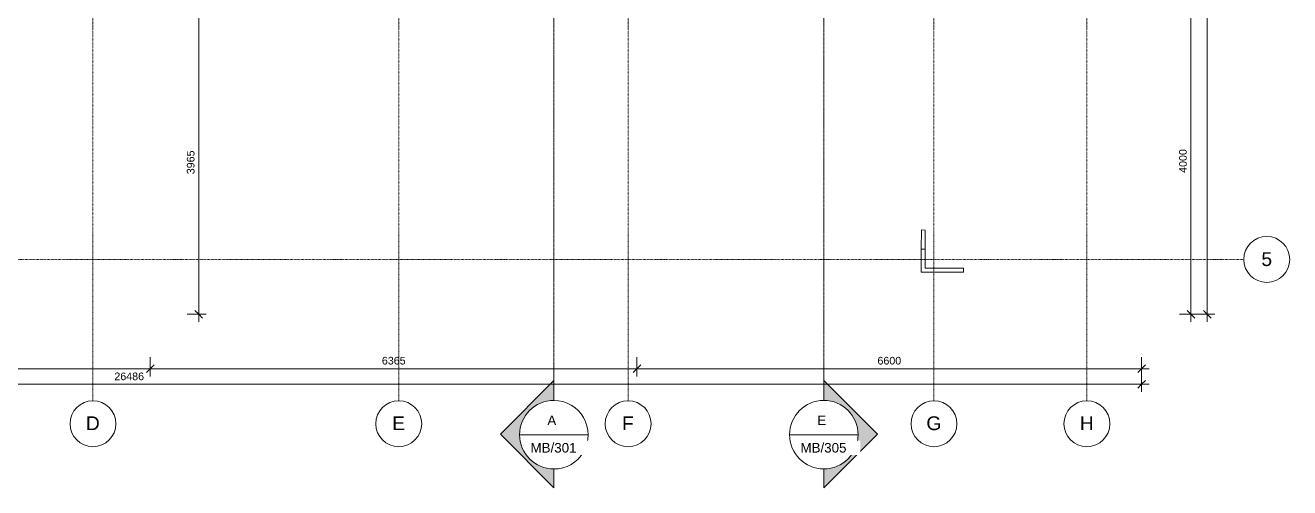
# Model space of a CAD drawing. Header units: millimetres. Extents: x -20313 to 11691, y -15775 to 12805.
# Drawn here: x -5256 to 11282, y -15775 to -9731 of the extents above; entities that cross this region are included whole.
import ezdxf

# ---------------------------------------------------------------- set-up
doc = ezdxf.new("R2010")
doc.units = ezdxf.units.MM
doc.linetypes.add('Dash dot', pattern=[15.875, 6.35, -4.7625, 0, -4.7625])
doc.linetypes.add('TD_Level Line', pattern=[8, 4, -2, 0, -2])
for name, color, linetype, lineweight in [('A-ANNO-DIMS', 211, 'Continuous', 9), ('A-ANNO-DIMS-100', 211, 'Continuous', 9), ('A-DETL-MBND', 5, 'Continuous', 5), ('G-ANNO-SYMB', 111, 'Continuous', 9), ('S-GRID', 1, 'Continuous', 9), ('S-GRID-IDEN', 1, 'Continuous', 9)]:
    doc.layers.add(name, color=color, linetype=linetype, lineweight=lineweight)
doc.styles.add('Arial', font='arial.ttf', dxfattribs={"height": 125})
doc.styles.add('Arial_1', font='arial.ttf', dxfattribs={"height": 180})
doc.styles.add('Arial_2', font='arial.ttf', dxfattribs={"height": 100})
doc.dimstyles.new('Arial_1_0', dxfattribs={"dimscale": 304.8, "dimtxt": 102.02594, "dimasz": 0.328084, "dimexe": 0.328084, "dimexo": 0.0625, "dimgap": 0.082021, "dimtad": 1, "dimdec": 0, "dimzin": 0, "dimdsep": 46, "dimtxsty": 'Arial_2', "dimblk1": 'OBLIQUE', "dimblk2": 'OBLIQUE', "dimsah": 1, "dimcen": 0.09, "dimdle": 0.328084, "dimazin": 0, "dimtfac": 1, "dimtdec": 4, "dimtix": 1, "dimtmove": 0, "dimatfit": 3, "dimfxl": 0.492126, "dimfxlon": 1, "dimtvp": 1, "dimtolj": 1, "dimtzin": 0, "dimarcsym": 2})

# ---------------------------------------------------------------- blocks, each defined once
blk = doc.blocks.new('brick facing edge - brick facing edge-1233025-03_Roof Level')
at = {"layer": 'A-DETL-MBND'}
for p, q in [((-8942, 462), (-8976, 461)), ((-8976, 461), (-8968, 211)), ((-8933, 213), (-8968, 211)), ((-8968, 211), (-8958, -88)), ((-8958, -88), (-8408, -70)), ((-8408, -70), (-8409, -35)), ((-12437, -6876), (-12737, -6886)), ((-12737, -6886), (-12719, -7436)), ((-12686, -6935), (-12436, -6926)), ((-12669, -7434), (-12686, -6935)), ((-12187, -6868), (-12437, -6876)), ((-12436, -6926), (-12437, -6876)), ((-12436, -6926), (-12186, -6918)), ((-12186, -6918), (-12187, -6868)), ((-12719, -7436), (-12669, -7434))]:
    blk.add_line(p, q, dxfattribs=at)
blk = doc.blocks.new('Section - _-1243848-03_Roof Level')
at = {"layer": 'G-ANNO-SYMB'}
h = blk.add_hatch(color=256, dxfattribs=at)
edge = h.paths.add_edge_path()
edge.add_line((-12.93, 0), (-5.93, 7))
edge.add_line((-5.93, 7), (1.07, 0))
edge.add_line((1.07, 0), (-1.52, 0))
edge.add_arc((-6, 0), 4.48, 0, 180)
edge.add_line((-10.48, 0), (-12.93, 0))
for p, q in [((-5.93, 7), (-12.93, 0)), ((1.07, 0), (-5.93, 7)), ((-12.93, 0), (-10.48, 0)), ((-1.52, 0), (1.07, 0))]:
    blk.add_line(p, q, dxfattribs=at)
for start, end in [(360, 180), (0, 180), (180, 360)]:
    blk.add_arc((-6, 0), 4.48, start, end, dxfattribs=at)
blk = doc.blocks.new('Grid - _-182767-03_Roof Level')
at = {"layer": 'S-GRID-IDEN'}
blk.add_circle((0, 0), 3, dxfattribs=at)
blk = doc.blocks.new('DIMBLOCK29-03_Roof Level')
at = {"layer": 'A-ANNO-DIMS-100', "transparency": 16777216}
for p, q in [((-13221, -14220), (-13271, -14270)), ((-13221, -14220), (-13221, -14070)), ((-13221, -14220), (-13171, -14170)), ((-13221, -14220), (-3621, -14220)), ((-13221, -14220), (-13221, -14320)), ((-3621, -14220), (-3671, -14270)), ((-3621, -14220), (-3621, -14070)), ((-3621, -14220), (-3571, -14170)), ((-3621, -14220), (-3621, -14320))]:
    blk.add_line(p, q, dxfattribs=at)
at = {"layer": 'A-ANNO-DIMS-100', "color": 0, "transparency": 16777216, "insert": (-8575, -14065), "char_height": 100, "width": 369.18, "attachment_point": 1, "line_spacing_factor": 0.941778, "style": 'Arial_2'}
blk.add_mtext('9600', dxfattribs=at)
blk = doc.blocks.new('_Oblique')
at = {"color": 0, "linetype": 'ByBlock', "lineweight": -2}
blk.add_line((-0.5, -0.5), (0.5, 0.5), dxfattribs=at)
blk = doc.blocks.new('DIMBLOCK30-03_Roof Level')
at = {"layer": 'A-ANNO-DIMS-100', "transparency": 16777216}
for p, q in [((-3621, -14220), (-3671, -14270)), ((-3621, -14220), (-3621, -14070)), ((-3621, -14220), (-3571, -14170)), ((-3621, -14220), (2744, -14220)), ((-3621, -14220), (-3621, -14320)), ((2744, -14220), (2694, -14270)), ((2744, -14220), (2744, -14070)), ((2744, -14220), (2794, -14170)), ((2744, -14220), (2744, -14320))]:
    blk.add_line(p, q, dxfattribs=at)
at = {"layer": 'A-ANNO-DIMS-100', "color": 0, "transparency": 16777216, "insert": (-592, -14065), "char_height": 100, "width": 369.18, "attachment_point": 1, "line_spacing_factor": 0.941778, "style": 'Arial_2'}
blk.add_mtext('6365', dxfattribs=at)
blk = doc.blocks.new('DIMBLOCK31-03_Roof Level')
at = {"layer": 'A-ANNO-DIMS-100', "transparency": 16777216}
for p, q in [((2744, -14220), (2694, -14270)), ((2744, -14220), (2744, -14070)), ((2744, -14220), (2794, -14170)), ((2744, -14220), (9444, -14220)), ((2744, -14220), (2744, -14320)), ((9344, -14220), (9294, -14270)), ((9344, -14220), (9344, -14070)), ((9344, -14220), (9394, -14170)), ((9344, -14220), (9344, -14320))]:
    blk.add_line(p, q, dxfattribs=at)
at = {"layer": 'A-ANNO-DIMS-100', "color": 0, "transparency": 16777216, "insert": (5890, -14065), "char_height": 100, "width": 369.18, "attachment_point": 1, "line_spacing_factor": 0.941778, "style": 'Arial_2'}
blk.add_mtext('6600', dxfattribs=at)
blk = doc.blocks.new('DIMBLOCK32-03_Roof Level')
at = {"layer": 'A-ANNO-DIMS-100', "transparency": 16777216}
for p, q in [((-17142, -14424), (-17142, -14274)), ((-17142, -14424), (-17092, -14374)), ((9344, -14424), (9344, -14274)), ((9344, -14424), (9394, -14374)), ((-17242, -14424), (9444, -14424)), ((-17142, -14424), (-17192, -14474)), ((-17142, -14424), (-17142, -14524)), ((9344, -14424), (9294, -14474)), ((9344, -14424), (9344, -14524))]:
    blk.add_line(p, q, dxfattribs=at)
at = {"layer": 'A-ANNO-DIMS-100', "color": 0, "transparency": 16777216, "insert": (-4091, -14270), "char_height": 100, "width": 461.47, "attachment_point": 1, "line_spacing_factor": 0.941778, "style": 'Arial_2'}
blk.add_mtext('26486', dxfattribs=at)
blk = doc.blocks.new('DIMBLOCK33-03_Roof Level')
at = {"layer": 'A-ANNO-DIMS-100', "transparency": 16777216}
for p, q in [((-2988, -9542), (-3138, -9542)), ((-2988, -9542), (-3038, -9492)), ((-2988, -13607), (-2988, -9542)), ((-2988, -9542), (-2938, -9592)), ((-2988, -9542), (-2888, -9542)), ((-2988, -13507), (-3138, -13507)), ((-2988, -13507), (-3038, -13457)), ((-2988, -13507), (-2938, -13557)), ((-2988, -13507), (-2888, -13507))]:
    blk.add_line(p, q, dxfattribs=at)
at = {"layer": 'A-ANNO-DIMS-100', "color": 0, "transparency": 16777216, "insert": (-3143, -11678), "char_height": 100, "width": 369.18, "attachment_point": 1, "rotation": 90, "line_spacing_factor": 0.941778, "style": 'Arial_2'}
blk.add_mtext('3965', dxfattribs=at)
blk = doc.blocks.new('DIMBLOCK69-03_Roof Level')
at = {"layer": 'A-ANNO-DIMS-100', "transparency": 16777216}
for p, q in [((9990, -9507), (9840, -9507)), ((9990, -9507), (9940, -9457)), ((9990, -13607), (9990, -9507)), ((9990, -9507), (10040, -9557)), ((9990, -9507), (10090, -9507)), ((9990, -13507), (9840, -13507)), ((9990, -13507), (9940, -13457)), ((9990, -13507), (10040, -13557)), ((9990, -13507), (10090, -13507))]:
    blk.add_line(p, q, dxfattribs=at)
at = {"layer": 'A-ANNO-DIMS-100', "color": 0, "transparency": 16777216, "insert": (9835, -11660), "char_height": 100, "width": 369.18, "attachment_point": 1, "rotation": 90, "line_spacing_factor": 0.941778, "style": 'Arial_2'}
blk.add_mtext('4000', dxfattribs=at)
blk = doc.blocks.new('DIMBLOCK72-03_Roof Level')
at = {"layer": 'A-ANNO-DIMS-100', "transparency": 16777216}
for p, q in [((10204, -13607), (10204, 10258)), ((10204, 10158), (10054, 10158)), ((10204, 10158), (10154, 10208)), ((10204, 10158), (10254, 10108)), ((10204, 10158), (10304, 10158)), ((10204, -13507), (10054, -13507)), ((10204, -13507), (10154, -13457)), ((10204, -13507), (10254, -13557)), ((10204, -13507), (10304, -13507))]:
    blk.add_line(p, q, dxfattribs=at)
at = {"layer": 'A-ANNO-DIMS-100', "color": 0, "transparency": 16777216, "insert": (10049, -1866), "char_height": 100, "width": 461.47, "attachment_point": 1, "rotation": 90, "line_spacing_factor": 0.941778, "style": 'Arial_2'}
blk.add_mtext('23665', dxfattribs=at)

msp = doc.modelspace()

# ---------------------------------------------------------------- linework, layer by layer
at = {"layer": 'G-ANNO-SYMB', "linetype": 'TD_Level Line', "lineweight": 18}
for p, q in [((1657.8, 11512.7), (1657.8, -14482.8)), ((5188.5, 11512.7), (5188.5, -14482.8))]:
    msp.add_line(p, q, dxfattribs=at)
at = {"layer": 'G-ANNO-SYMB'}
for p, q in [((1209.8, -15082.8), (2105.8, -15082.8)), ((4740.5, -15082.8), (5636.5, -15082.8))]:
    msp.add_line(p, q, dxfattribs=at)
at = {"layer": 'S-GRID', "linetype": 'Dash dot', "lineweight": 18}
for p, q in [((-4371, 9017.3), (-4371, -12139.4)), ((-371, 9017.3), (-371, -12139.4)), ((2629, 9017.3), (2629, -12139.4)), ((6629, 9017.3), (6629, -12139.4)), ((8629, 9017.3), (8629, -12139.4)), ((-4371, -12139.4), (-4371, -14639.4)), ((-371, -12139.4), (-371, -14639.4)), ((2629, -12139.4), (2629, -14639.4)), ((6629, -12139.4), (6629, -14639.4)), ((8629, -12139.4), (8629, -14639.4)), ((8182, -12791.5), (-16069.6, -12791.5)), ((10682, -12791.5), (8182, -12791.5))]:
    msp.add_line(p, q, dxfattribs=at)

# ---------------------------------------------------------------- block references
at = {"layer": 'A-DETL-MBND', "rotation": 88.11700695989701}
msp.add_blockref('brick facing edge - brick facing edge-1233025-03_Roof Level', (0, 0), dxfattribs=at)
at = {"layer": 'G-ANNO-SYMB', "xscale": 99.99999999999994, "yscale": 99.99999999999994, "zscale": 99.99999999999994, "rotation": 89.99999999999947}
msp.add_blockref('Section - _-1243848-03_Roof Level', (1657.8, -14482.8), dxfattribs=at)
at = {"layer": 'G-ANNO-SYMB', "extrusion": (0, 0, -1), "xscale": 99.99999999999994, "yscale": 99.99999999999994, "zscale": 99.99999999999994, "rotation": 90.00000000000064}
msp.add_blockref('Section - _-1243848-03_Roof Level', (-5188.5, -14482.8), dxfattribs=at)
at = {"layer": 'S-GRID-IDEN'}
for p, xscale, yscale, zscale, rotation in [((10982, -12791.5), 99.99999999999994, 99.99999999999994, 99.99999999999994, 90), ((-4371, -14939.4), 99.99999999999994, 99.99999999999994, 99.99999999999994, 180), ((-371, -14939.4), 99.99999999999994, 99.99999999999994, 99.99999999999994, 180), ((2629, -14939.4), 99.99999999999994, 99.99999999999994, 99.99999999999994, 180), ((6629, -14939.4), 99.99999999999993, 99.99999999999993, 99.99999999999993, 180), ((8629, -14939.4), 99.99999999999993, 99.99999999999993, 99.99999999999993, 180)]:
    msp.add_blockref('Grid - _-182767-03_Roof Level', p, dxfattribs=dict(at, xscale=xscale, yscale=yscale, zscale=zscale, rotation=rotation))

# ---------------------------------------------------------------- dimensions: what is measured, and where the dimension line sits
at = {"layer": 'A-ANNO-DIMS'}
for base, p1, p2, angle, override, picture, middle in [((10203.8, 10158.5), (10053.8, -13506.5), (10053.8, 10158.5), 90, {"dimpost": '<>', "dimfxl": 23665}, 'DIMBLOCK72-03_Roof Level', (10127.7, -1674)), ((-2987.9, -9541.5), (-3137.9, -13506.5), (-3137.9, -9541.5), 90, {"dimpost": '<>', "dimfxl": 3965}, 'DIMBLOCK33-03_Roof Level', (-3064, -11524)), ((9989.7, -9506.5), (9839.7, -13506.5), (9839.7, -9506.5), 90, {"dimpost": '<>', "dimfxl": 4000}, 'DIMBLOCK69-03_Roof Level', (9913.7, -11506.5)), ((-3621, -14220.1), (-13221, -14070.1), (-3621, -14070.1), 0, {"dimpost": '<>', "dimfxl": 9600}, 'DIMBLOCK29-03_Roof Level', (-8421, -14144)), ((2744, -14220.1), (-3621, -14070.1), (2744, -14070.1), 0, {"dimpost": '<>', "dimfxl": 6365}, 'DIMBLOCK30-03_Roof Level', (-438.5, -14144)), ((9344, -14220.1), (2744, -14070.1), (9344, -14070.1), 0, {"dimpost": '<>', "dimfxl": 6600}, 'DIMBLOCK31-03_Roof Level', (6044, -14144)), ((9344, -14424.4), (-17142.4, -14274.4), (9344, -14274.4), 0, {"dimpost": '<>', "dimfxl": 26486.439844}, 'DIMBLOCK32-03_Roof Level', (-3899.2, -14348.4))]:
    dim = msp.add_linear_dim(base=base, p1=p1, p2=p2, angle=angle, dimstyle='Arial_1_0', override=override, dxfattribs=at)
    dim.commit()
    dim.dimension.update_dxf_attribs({"geometry": picture, "text_midpoint": middle})

# ---------------------------------------------------------------- next in the draw order: texts
at = {"layer": 'G-ANNO-SYMB', "char_height": 125, "attachment_point": 1, "style": 'Arial', "bg_fill": 3, "box_fill_scale": 1.25, "bg_fill_color": 256, "bg_fill_true_color": 13158600, "bg_fill_transparency": 0}
for s, insert, width in [('A', (1572.7, -14832.6), 144.304), ('E', (5103.4, -14832.6), 144.304), ('MB/301', (1352.4, -15190.9), 753.586), ('MB/305', (4883.1, -15190.9), 753.586)]:
    msp.add_mtext(s, dxfattribs=dict(at, insert=insert, width=width))
at = {"layer": 'S-GRID-IDEN', "char_height": 180, "attachment_point": 1, "style": 'Arial_1', "bg_fill": 3, "box_fill_scale": 1.25, "bg_fill_color": 256, "bg_fill_true_color": 13158600, "bg_fill_transparency": 0}
for s, insert, width in [('5', (10911.6, -12697.5), 168.354), ('D', (-4463.4, -14842.7), 216.456), ('E', (-456.9, -14842.7), 200.422), ('F', (2549.6, -14842.7), 184.388), ('G', (6529.6, -14842.7), 232.489), ('H', (8536.6, -14842.7), 216.456)]:
    msp.add_mtext(s, dxfattribs=dict(at, insert=insert, width=width))

doc.saveas('drawing.dxf')
